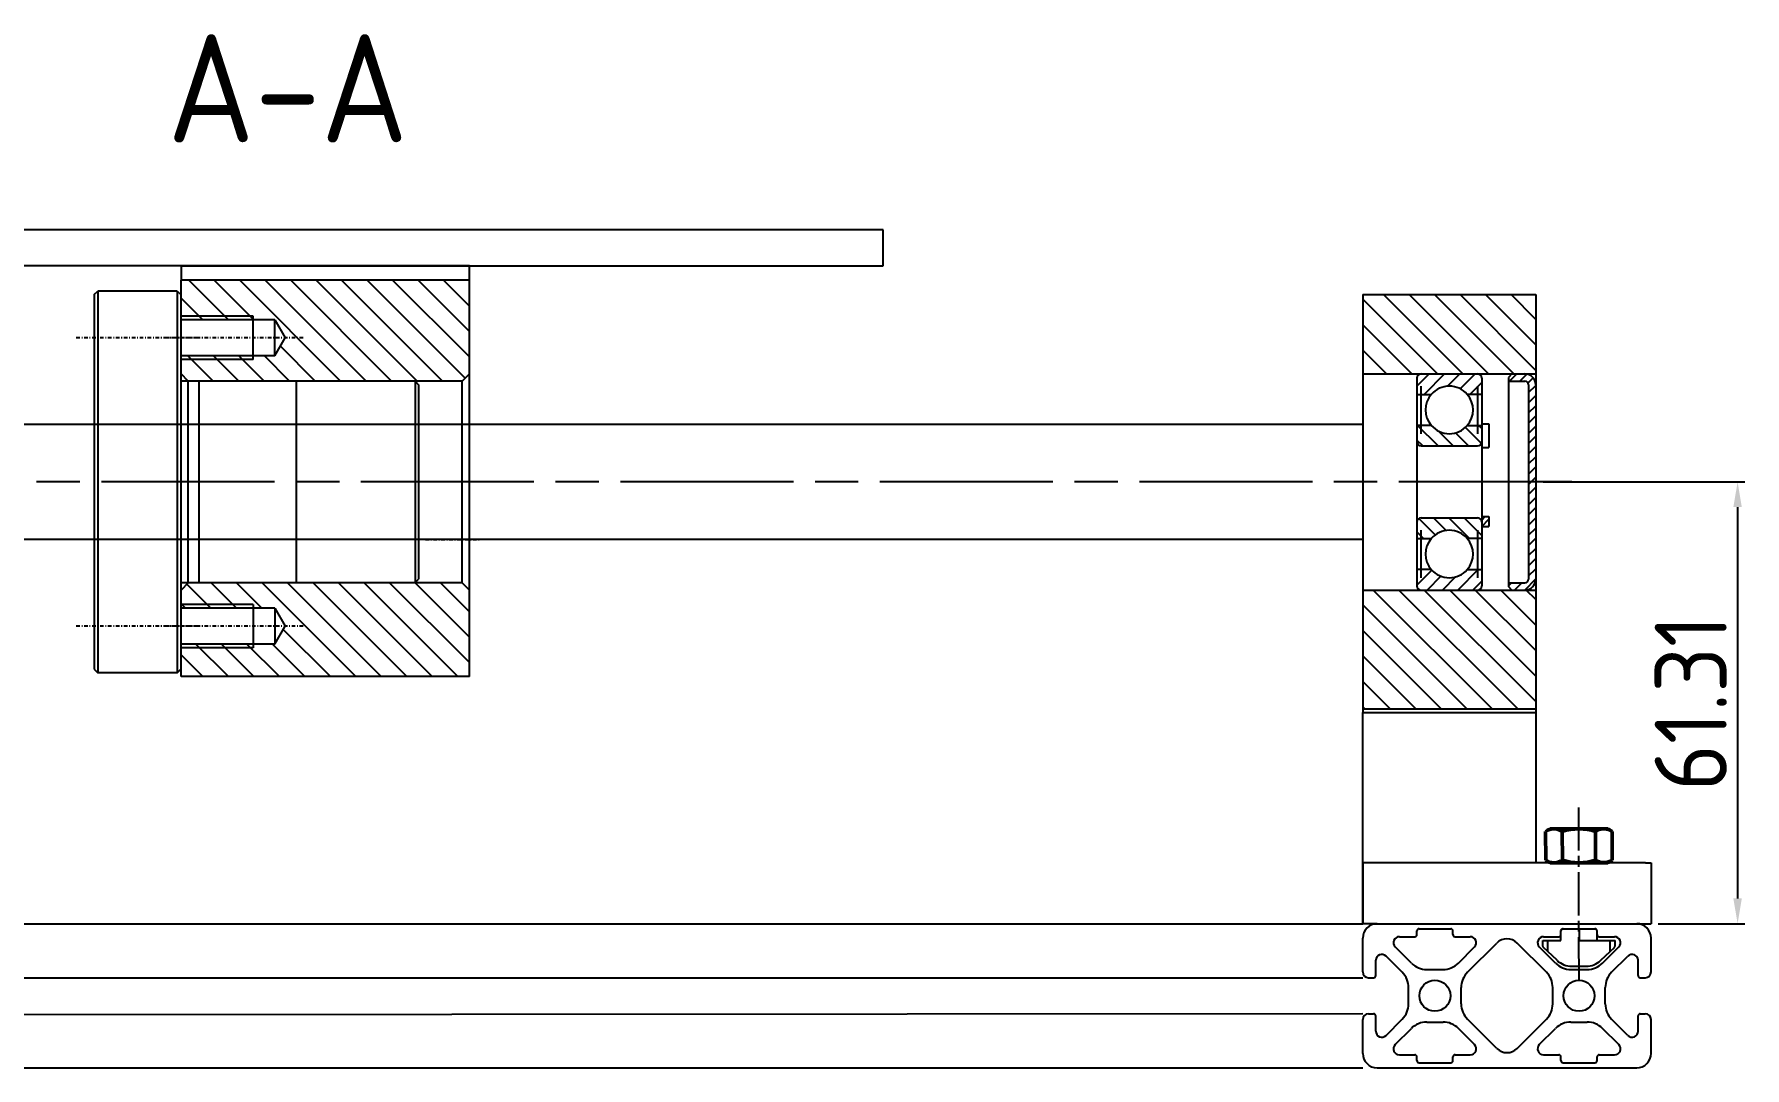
# Model space of a CAD drawing. Header units: millimetres. Extents: x 825 to 4294, y 1031 to 3282.
# Drawn here: x 2114.4 to 2351.7, y 1632.8 to 1776.2 of the extents above; entities that cross this region are included whole.
import ezdxf

# ---------------------------------------------------------------- set-up
doc = ezdxf.new("R2010")
doc.units = ezdxf.units.MM
for name, pattern in [('ACAD_ISO08W100', [36, 24, -3, 6, -3]), ('AM_ISO08W050', [18, 12, -1.5, 3, -1.5]), ('AM_ISO08W050x2', [9, 6, -0.75, 1.5, -0.75]), ('AUSGEZOGEN', [0]), ('PHL_THICK', [0]), ('STRICHPUNKT', [1, 0.5, -0.25, 0, -0.25])]:
    doc.linetypes.add(name, pattern=pattern)
for name, color, linetype, lineweight in [('AM_0N', 7, 'Continuous', 50), ('AM_5', 3, 'Continuous', 25), ('AM_7N', 4, 'AM_ISO08W050', 25), ('linie4fun', 6, 'Continuous', 25)]:
    doc.layers.add(name, color=color, linetype=linetype, lineweight=lineweight)
for name, color, linetype in [('L2STAR', 2, 'AUSGEZOGEN'), ('L5STAR', 7, 'AUSGEZOGEN'), ('M2STAR', 2, 'STRICHPUNKT'), ('osie', 221, 'ACAD_ISO08W100'), ('PROJECTION', 7, 'Continuous'), ('S2STAR', 2, 'AUSGEZOGEN'), ('wozek', 110, 'Continuous'), ('wymiar', 90, 'Continuous')]:
    doc.layers.add(name, color=color, linetype=linetype)
doc.styles.get("Standard").update_dxf_attribs({"font": 'geniso.shx'})
doc.dimstyles.new('AM_ISO$0', dxfattribs={"dimtxt": 3.5, "dimasz": 3.5, "dimexe": 1, "dimexo": 1, "dimgap": 1.5, "dimtad": 1, "dimdsep": 46, "dimtxsty": 'Standard', "dimcen": 0, "dimclrd": 256, "dimclre": 256, "dimclrt": 2, "dimadec": 0, "dimazin": 2, "dimtp": 0.1, "dimtm": 0.1, "dimtfac": 0.71, "dimtdec": 3, "dimtmove": 0, "dimatfit": 3, "dimfxl": 1, "dimlwd": -1, "dimlwe": -1, "dimarcsym": 1})

# ---------------------------------------------------------------- blocks, each defined once
blk = doc.blocks.new('*D82')
at = {"layer": 'AM_5', "linetype": 'ByBlock', "transparency": 16777216}
for p, q in [((2323.72, 1714.1), (2351.72, 1714.1)), ((2350.72, 1710.6), (2350.72, 1656.29)), ((2339.72, 1652.79), (2351.72, 1652.79))]:
    blk.add_line(p, q, dxfattribs=at)
at = {"layer": 'AM_5', "transparency": 16777216}
for points in [[(2350.13, 1710.6), (2351.3, 1710.6), (2350.72, 1714.1)], [(2350.13, 1656.29), (2351.3, 1656.29), (2350.72, 1652.79)]]:
    blk.add_solid(points, dxfattribs=at)
at = {"layer": 'DEFPOINTS', "color": 0, "transparency": 16777216}
for p in [(2322.72, 1714.1), (2338.72, 1652.79), (2350.72, 1652.79)]:
    blk.add_point(p, dxfattribs=at)
at = {"layer": 'AM_5', "color": 2, "transparency": 16777216, "insert": (2344.22, 1683.44), "char_height": 10, "attachment_point": 5, "rotation": 90}
blk.add_mtext('61.31', dxfattribs=at)

msp = doc.modelspace()

# ---------------------------------------------------------------- linework, layer by layer
at = {"layer": 'AM_0N'}
for p, q in [((2324.08675, 1665.58836), (2324.70634, 1665.94701)), ((2324.09125, 1661.60427), (2324.08675, 1665.58836)), ((2324.70634, 1665.94701), (2332.70634, 1665.95606)), ((2326.40125, 1661.60688), (2326.39674, 1665.59097)), ((2331.02124, 1661.61211), (2331.01674, 1665.59619)), ((2333.32674, 1665.5988), (2332.70634, 1665.95606)), ((2333.33124, 1661.61472), (2333.32674, 1665.5988)), ((2324.09125, 1661.60427), (2324.71165, 1661.24702)), ((2333.33124, 1661.61472), (2332.71165, 1661.25606)), ((2324.71165, 1661.24702), (2332.71165, 1661.25606))]:
    msp.add_line(p, q, dxfattribs=at)
for centre, radius, start, end in [((2325.24365, 1663.90525), 2.04236, 55.6262891, 115.6262891), ((2328.71497, 1658.31902), 7.63252, 72.4477897, 107.6817274), ((2332.17364, 1663.91309), 2.04236, 64.5032279, 124.5032279), ((2325.24434, 1663.28998), 2.04236, 244.5032279, 304.5032279), ((2328.70302, 1668.88406), 7.63252, 252.4477897, 287.6817274), ((2332.17434, 1663.29782), 2.04236, 235.6262891, 295.6262891)]:
    msp.add_arc(centre, radius, start, end, dxfattribs=at)
at = {"layer": 'AM_7N', "linetype": 'AM_ISO08W050x2'}
msp.add_line((2328.71504, 1644.93516), (2328.70295, 1668.95153), dxfattribs=at)
at = {"layer": 'L2STAR'}
for p, q in [((2144.76152, 1737.09677), (2134.76152, 1737.09677)), ((2144.76152, 1731.09677), (2134.76152, 1731.09677)), ((2137.21594, 1728.09677), (2137.21594, 1700.09677)), ((2150.71594, 1728.09677), (2150.71594, 1700.09677)), ((2144.76152, 1697.09677), (2134.76152, 1697.09677)), ((2144.76152, 1691.09677), (2134.76152, 1691.09677))]:
    msp.add_line(p, q, dxfattribs=at)
at = {"layer": 'L5STAR'}
for p, q in [((2174.76152, 1742.09677), (2134.76152, 1742.09677)), ((2134.76152, 1687.09677), (2134.76152, 1742.09677)), ((2174.76152, 1687.09677), (2174.76152, 1742.09677)), ((2122.71594, 1740.09677), (2123.21594, 1740.59677)), ((2122.71594, 1740.09677), (2122.71594, 1688.09677)), ((2134.21594, 1740.59677), (2123.21594, 1740.59677)), ((2123.21594, 1740.59677), (2123.21594, 1687.59677)), ((2134.21594, 1740.59677), (2134.21594, 1687.59677)), ((2134.21594, 1740.59677), (2134.71594, 1740.09677)), ((2134.71594, 1740.09677), (2134.71594, 1688.09677)), ((2298.71594, 1740.09677), (2298.71594, 1682.09677)), ((2298.71594, 1740.09677), (2322.71594, 1740.09677)), ((2322.71594, 1740.09677), (2322.71594, 1682.09677)), ((2147.76152, 1736.59677), (2134.76152, 1736.59677)), ((2144.76152, 1731.09677), (2144.76152, 1737.09677)), ((2147.76152, 1736.59677), (2149.2049, 1734.09677)), ((2147.76152, 1731.59677), (2147.76152, 1736.59677)), ((2147.76152, 1731.59677), (2149.2049, 1734.09677)), ((2147.76152, 1731.59677), (2134.76152, 1731.59677)), ((2167.21594, 1728.09677), (2134.71594, 1728.09677)), ((2135.76152, 1728.09677), (2134.76152, 1729.09677)), ((2173.76152, 1728.09677), (2135.76152, 1728.09677)), ((2135.76152, 1700.09677), (2135.76152, 1728.09677)), ((2167.21594, 1728.09677), (2167.21594, 1700.09677)), ((2167.21594, 1728.09677), (2167.71594, 1727.59677)), ((2173.76152, 1728.09677), (2174.76152, 1729.09677)), ((2173.76152, 1700.09677), (2173.76152, 1728.09677)), ((2298.71594, 1729.09677), (2322.71594, 1729.09677)), ((2306.21594, 1728.49677), (2306.21594, 1726.24964)), ((2315.21594, 1728.49677), (2315.21594, 1699.69677)), ((2319.41594, 1729.09677), (2318.91594, 1728.59677)), ((2318.91594, 1728.59677), (2318.91594, 1699.59677)), ((2318.91594, 1728.09677), (2321.21594, 1728.09677)), ((2167.71594, 1727.59677), (2167.71594, 1700.59677)), ((2306.21594, 1726.24964), (2306.21594, 1721.9439)), ((2306.21594, 1726.24964), (2308.21491, 1726.24964)), ((2306.81594, 1720.79677), (2306.81594, 1727.39677)), ((2315.21594, 1726.24964), (2313.21697, 1726.24964)), ((2314.61594, 1727.39677), (2314.61594, 1720.79677)), ((2321.71594, 1727.59677), (2321.71594, 1700.59677)), ((2308.21491, 1721.9439), (2306.21594, 1721.9439)), ((2306.21594, 1721.9439), (2306.21594, 1719.69677)), ((2313.21697, 1721.9439), (2315.21594, 1721.9439)), ((2315.21594, 1722.16197), (2316.21594, 1722.16197)), ((2316.21594, 1722.16197), (2316.21594, 1718.89677)), ((2306.21594, 1719.69677), (2306.21594, 1708.49677)), ((2306.81594, 1719.09677), (2314.61594, 1719.09677)), ((2315.21594, 1718.89677), (2316.21594, 1718.89677)), ((2306.81594, 1709.09677), (2314.61594, 1709.09677)), ((2315.21594, 1709.29677), (2316.21594, 1709.29677)), ((2316.21594, 1709.29677), (2316.21594, 1707.89677)), ((2306.21594, 1708.49677), (2306.21594, 1706.24964)), ((2306.81594, 1700.79677), (2306.81594, 1707.39677)), ((2314.61594, 1707.39677), (2314.61594, 1700.79677)), ((2315.21594, 1707.89677), (2316.21594, 1707.89677)), ((2306.21594, 1706.24964), (2308.21491, 1706.24964)), ((2306.21594, 1706.24964), (2306.21594, 1701.9439)), ((2315.21594, 1706.24964), (2313.21697, 1706.24964)), ((2308.21491, 1701.9439), (2306.21594, 1701.9439)), ((2306.21594, 1701.9439), (2306.21594, 1699.69677)), ((2313.21697, 1701.9439), (2315.21594, 1701.9439)), ((2167.21594, 1700.09677), (2134.71594, 1700.09677)), ((2135.76152, 1700.09677), (2134.76152, 1699.09677)), ((2173.76152, 1700.09677), (2135.76152, 1700.09677)), ((2167.21594, 1700.09677), (2167.71594, 1700.59677)), ((2173.76152, 1700.09677), (2174.76152, 1699.09677)), ((2318.91594, 1700.09677), (2321.21594, 1700.09677)), ((2319.41594, 1699.09677), (2318.91594, 1699.59677)), ((2144.76152, 1697.09677), (2144.76152, 1691.09677)), ((2298.71594, 1699.09677), (2322.71594, 1699.09677)), ((2147.76152, 1696.59677), (2134.76152, 1696.59677)), ((2147.76152, 1696.59677), (2147.76152, 1691.59677)), ((2147.76152, 1696.59677), (2149.2049, 1694.09677)), ((2147.76152, 1691.59677), (2149.2049, 1694.09677)), ((2147.76152, 1691.59677), (2134.76152, 1691.59677)), ((2122.71594, 1688.09677), (2123.21594, 1687.59677)), ((2134.21594, 1687.59677), (2123.21594, 1687.59677)), ((2134.21594, 1687.59677), (2134.71594, 1688.09677)), ((2174.76152, 1687.09677), (2134.76152, 1687.09677)), ((2298.71594, 1682.59677), (2322.71594, 1682.59677)), ((2298.71594, 1682.09677), (2322.71594, 1682.09677))]:
    msp.add_line(p, q, dxfattribs=at)
at = {"layer": 'L5STAR', "color": 2}
msp.add_line((2306.24407, 1701.9439), (2306.21594, 1701.91576), dxfattribs=at)
at = {"layer": 'L5STAR'}
for centre, radius, start, end in [((2306.81594, 1728.49677), 0.6, 90, 180), ((2314.61594, 1728.49677), 0.6, 0, 90), ((2321.21594, 1727.59677), 1.5, 0, 90), ((2321.21594, 1727.59677), 0.5, 0, 90), ((2310.71594, 1724.09677), 3.3, 139.2783329, 220.7216671), ((2310.71594, 1724.09677), 3.3, 40.7216671, 139.2783329), ((2310.71594, 1724.09677), 3.3, 319.2783329, 40.7216671), ((2310.71594, 1724.09677), 3.3, 220.7216671, 319.2783329), ((2306.81594, 1719.69677), 0.6, 180, 270), ((2314.61594, 1719.69677), 0.6, 270, 0), ((2306.81594, 1708.49677), 0.6, 90, 180), ((2314.61594, 1708.49677), 0.6, 0, 90), ((2310.71594, 1704.09677), 3.3, 40.7216671, 139.2783329), ((2310.71594, 1704.09677), 3.3, 139.2783329, 220.7216671), ((2310.71594, 1704.09677), 3.3, 319.2783329, 40.7216671), ((2310.71594, 1704.09677), 3.3, 220.7216671, 319.2783329), ((2306.81594, 1699.69677), 0.6, 180, 270), ((2314.61594, 1699.69677), 0.6, 270, 0), ((2321.21594, 1700.59677), 1.5, 270, 0), ((2321.21594, 1700.59677), 0.5, 270, 0)]:
    msp.add_arc(centre, radius, start, end, dxfattribs=at)
at = {"layer": 'linie4fun'}
for p, q in [((2002.71594, 1722.09677), (2298.71594, 1722.09677)), ((2298.71594, 1722.09677), (2298.71594, 1706.09677)), ((2298.71594, 1706.09677), (2002.71594, 1706.09677)), ((2298.71594, 1652.78516), (2298.71594, 1682.09677)), ((2322.71594, 1682.09677), (2322.71594, 1661.25154)), ((2298.8542, 1661.25154), (2298.71594, 1661.25154)), ((2298.71594, 1661.25154), (2298.71594, 1652.78516)), ((2337.93995, 1661.25154), (2298.8542, 1661.25154)), ((2337.93995, 1661.25154), (2338.71594, 1661.25154)), ((2338.71594, 1661.25154), (2338.71594, 1652.78516)), ((2004.80169, 1652.75154), (2298.71594, 1652.78516)), ((2298.8542, 1652.78516), (2298.71594, 1652.78516)), ((2300.21594, 1652.78516), (2298.8542, 1652.78516)), ((2300.21594, 1652.78516), (2337.21594, 1652.78516)), ((2337.21594, 1652.78516), (2338.71594, 1652.78516)), ((2004.80169, 1645.28516), (2298.71594, 1645.28516)), ((2298.71594, 1640.28516), (2004.56738, 1640.05085)), ((2004.87053, 1632.78516), (2298.71594, 1632.78516))]:
    msp.add_line(p, q, dxfattribs=at)
at = {"layer": 'linie4fun', "linetype": 'PHL_THICK'}
for p, q in [((2300.71594, 1652.78516), (2336.71594, 1652.78516)), ((2306.51594, 1652.08516), (2310.91594, 1652.08516)), ((2326.51594, 1652.08516), (2330.91594, 1652.08516)), ((2298.71594, 1646.08516), (2298.71594, 1650.78516)), ((2305.46005, 1647.31384), (2303.20975, 1649.56415)), ((2303.79835, 1650.98516), (2305.91594, 1650.98516)), ((2306.21594, 1651.28516), (2306.21594, 1651.78516)), ((2311.21594, 1651.28516), (2311.21594, 1651.78516)), ((2311.51594, 1650.98516), (2313.63353, 1650.98516)), ((2311.97183, 1647.31384), (2314.22213, 1649.56415)), ((2313.24462, 1646.04105), (2317.30172, 1650.09816)), ((2324.18726, 1646.04105), (2320.13015, 1650.09816)), ((2325.46005, 1647.31384), (2323.20975, 1649.56415)), ((2323.79835, 1650.98516), (2325.91594, 1650.98516)), ((2326.21594, 1651.28516), (2326.21594, 1651.78516)), ((2331.21594, 1651.28516), (2331.21594, 1651.78516)), ((2331.51594, 1650.98516), (2333.63353, 1650.98516)), ((2331.97182, 1647.31384), (2334.22213, 1649.56415)), ((2338.71594, 1646.08516), (2338.71594, 1650.78516)), ((2300.51594, 1645.58516), (2300.51594, 1647.70275)), ((2304.18726, 1646.04105), (2301.93695, 1648.29135)), ((2333.24462, 1646.04105), (2335.49492, 1648.29135)), ((2336.91594, 1645.58516), (2336.91594, 1647.70275)), ((2299.51594, 1645.28516), (2300.21594, 1645.28516)), ((2307.58137, 1646.43516), (2309.8505, 1646.43516)), ((2327.58137, 1646.43516), (2329.8505, 1646.43516)), ((2337.21594, 1645.28516), (2337.91594, 1645.28516)), ((2305.06594, 1641.6506), (2305.06594, 1643.91973)), ((2312.36594, 1641.6506), (2312.36594, 1643.91973)), ((2325.06594, 1641.6506), (2325.06594, 1643.91973)), ((2332.36594, 1641.6506), (2332.36594, 1643.91973)), ((2299.51594, 1640.28516), (2300.21594, 1640.28516)), ((2337.21594, 1640.28516), (2337.91594, 1640.28516)), ((2298.71594, 1634.78516), (2298.71594, 1639.48516)), ((2300.51594, 1637.86757), (2300.51594, 1639.98516)), ((2301.93695, 1637.27897), (2304.18726, 1639.52927)), ((2303.20975, 1636.00618), (2305.46005, 1638.25648)), ((2307.58137, 1639.13516), (2309.8505, 1639.13516)), ((2314.22213, 1636.00618), (2311.97183, 1638.25648)), ((2317.30172, 1635.47217), (2313.24462, 1639.52928)), ((2320.13015, 1635.47217), (2324.18726, 1639.52928)), ((2323.20975, 1636.00618), (2325.46005, 1638.25648)), ((2327.58137, 1639.13516), (2329.8505, 1639.13516)), ((2334.22213, 1636.00618), (2331.97182, 1638.25648)), ((2335.49492, 1637.27897), (2333.24462, 1639.52927)), ((2336.91594, 1637.86757), (2336.91594, 1639.98516)), ((2338.71594, 1634.78516), (2338.71594, 1639.48516)), ((2303.79835, 1634.58516), (2305.91594, 1634.58516)), ((2306.21594, 1633.78516), (2306.21594, 1634.28516)), ((2306.51594, 1633.48516), (2310.91594, 1633.48516)), ((2311.21594, 1633.78516), (2311.21594, 1634.28516)), ((2311.51594, 1634.58516), (2313.63353, 1634.58516)), ((2323.79835, 1634.58516), (2325.91594, 1634.58516)), ((2326.21594, 1633.78516), (2326.21594, 1634.28516)), ((2326.51594, 1633.48516), (2330.91594, 1633.48516)), ((2331.21594, 1633.78516), (2331.21594, 1634.28516)), ((2331.51594, 1634.58516), (2333.63353, 1634.58516)), ((2300.71594, 1632.78516), (2336.71594, 1632.78516))]:
    msp.add_line(p, q, dxfattribs=at)
for centre in [(2308.71594, 1642.78516), (2328.71594, 1642.78516)]:
    msp.add_circle(centre, 2.15, dxfattribs=at)
for centre, radius, start, end in [((2300.71594, 1650.78516), 2, 90, 180), ((2306.51594, 1651.78516), 0.3, 89.9999636, 180), ((2310.91594, 1651.78516), 0.3, 0, 90.0000307), ((2326.51594, 1651.78516), 0.3, 89.9999636, 180), ((2330.91594, 1651.78516), 0.3, 0, 90.0000307), ((2336.71594, 1650.78516), 2, 0, 90), ((2303.79835, 1650.15275), 0.83241, 89.9999893, 225.0000013), ((2305.91594, 1651.28516), 0.3, 269.9999636, 0), ((2311.51594, 1651.28516), 0.3, 180, 270.0000422), ((2313.63353, 1650.15275), 0.83241, 315.0000002, 90.0000087), ((2318.71594, 1648.68394), 2, 44.9999971, 135.0000044), ((2323.79835, 1650.15275), 0.83241, 89.9999893, 225.0000013), ((2325.91594, 1651.28516), 0.3, 269.9999636, 0), ((2331.51594, 1651.28516), 0.3, 180, 270.0000422), ((2333.63353, 1650.15275), 0.83241, 315.0000002, 90.0000087), ((2301.34835, 1647.70275), 0.83241, 44.999975, 180), ((2307.58137, 1649.43516), 3, 225.0000033, 269.9999973), ((2309.8505, 1649.43516), 3, 270.0000033, 315.0000036), ((2327.58137, 1649.43516), 3, 224.9999968, 269.9999973), ((2329.8505, 1649.43516), 3, 270.0000033, 314.9999972), ((2336.08353, 1647.70275), 0.83241, 0, 135.0000245), ((2299.51594, 1646.08516), 0.8, 180, 269.9999454), ((2300.21594, 1645.58516), 0.3, 270, 0), ((2302.06594, 1643.91973), 3, 0, 45.0000033), ((2315.36594, 1643.91973), 3, 135.0000005, 180), ((2322.06594, 1643.91973), 3, 0, 45.0000005), ((2335.36594, 1643.91973), 3, 134.9999965, 180), ((2337.21594, 1645.58516), 0.3, 180, 270), ((2337.91594, 1646.08516), 0.8, 270.0000546, 0), ((2299.51594, 1639.48516), 0.8, 90.0000546, 180), ((2300.21594, 1639.98516), 0.3, 0, 90), ((2302.06594, 1641.6506), 3, 314.9999965, 0), ((2315.36594, 1641.6506), 3, 180, 224.999999), ((2322.06594, 1641.6506), 3, 315, 0), ((2335.36594, 1641.6506), 3, 180, 225.0000033), ((2337.21594, 1639.98516), 0.3, 90, 180), ((2337.91594, 1639.48516), 0.8, 0, 89.9999454), ((2301.34835, 1637.86757), 0.83241, 180, 315.0000245), ((2307.58137, 1636.13516), 3, 90.0000033, 134.9999972), ((2309.8505, 1636.13516), 3, 44.9999968, 89.9999973), ((2327.58137, 1636.13516), 3, 90.0000033, 135.0000036), ((2329.8505, 1636.13516), 3, 45.0000033, 89.9999973), ((2336.08353, 1637.86757), 0.83241, 224.999975, 0), ((2303.79835, 1635.41757), 0.83241, 135.0000002, 270.0000087), ((2313.63353, 1635.41757), 0.83241, 269.9999893, 45.0000013), ((2318.71594, 1636.88638), 2, 224.9999998, 314.9999987), ((2323.79835, 1635.41757), 0.83241, 135.0000002, 270.0000087), ((2333.63353, 1635.41757), 0.83241, 269.9999893, 45.0000013), ((2300.71594, 1634.78516), 2, 180, 270), ((2305.91594, 1634.28516), 0.3, 0, 90.0000422), ((2306.51594, 1633.78516), 0.3, 180, 270.0000307), ((2310.91594, 1633.78516), 0.3, 269.9999636, 0), ((2311.51594, 1634.28516), 0.3, 89.9999636, 180), ((2325.91594, 1634.28516), 0.3, 0, 90.0000422), ((2326.51594, 1633.78516), 0.3, 180, 270.0000307), ((2330.91594, 1633.78516), 0.3, 269.9999636, 0), ((2331.51594, 1634.28516), 0.3, 89.9999636, 180), ((2336.71594, 1634.78516), 2, 270, 0)]:
    msp.add_arc(centre, radius, start, end, dxfattribs=at)
at = {"layer": 'M2STAR'}
for p, q in [((2137.21594, 1734.09677), (2120.21594, 1734.09677)), ((2151.7049, 1734.09677), (2132.26152, 1734.09677)), ((2168.66317, 1722.09677), (2176.16317, 1722.09677)), ((2168.66317, 1706.09677), (2176.16317, 1706.09677)), ((2137.21594, 1694.09677), (2120.21594, 1694.09677)), ((2151.7049, 1694.09677), (2132.26152, 1694.09677))]:
    msp.add_line(p, q, dxfattribs=at)
at = {"layer": 'osie'}
msp.add_line((2327.71594, 1714.09677), (1953.85502, 1714.09677), dxfattribs=at)
at = {"layer": 'PROJECTION', "color": 7, "linetype": 'PHL_THICK'}
for p, q in [((2326.46165, 1652.07571), (2330.96165, 1652.07571)), ((2328.76165, 1650.47571), (2328.76165, 1652.07571)), ((2331.01279, 1652.07054), (2330.96165, 1652.07571)), ((2331.05903, 1652.05614), (2331.01279, 1652.07054)), ((2331.09995, 1652.03397), (2331.05903, 1652.05614)), ((2331.13465, 1652.00619), (2331.09995, 1652.03397)), ((2331.16298, 1651.9739), (2331.13465, 1652.00619)), ((2331.18462, 1651.93853), (2331.16298, 1651.9739)), ((2331.19979, 1651.90127), (2331.18462, 1651.93853)), ((2331.20872, 1651.86328), (2331.19979, 1651.90127)), ((2331.21165, 1651.82571), (2331.20872, 1651.86328)), ((2323.71165, 1650.47571), (2324.38152, 1650.47571)), ((2323.71165, 1649.68276), (2323.71165, 1650.47571)), ((2323.71366, 1649.65113), (2323.71165, 1649.68276)), ((2323.72009, 1649.61855), (2323.71366, 1649.65113)), ((2323.73105, 1649.58621), (2323.72009, 1649.61855)), ((2323.7466, 1649.55527), (2323.73105, 1649.58621)), ((2323.76623, 1649.52685), (2323.7466, 1649.55527)), ((2323.78913, 1649.50183), (2323.76623, 1649.52685)), ((2324.38152, 1648.93695), (2323.78913, 1649.50183)), ((2324.38152, 1650.47571), (2326.21165, 1650.47571)), ((2324.38152, 1648.93695), (2324.38152, 1650.47571)), ((2326.21165, 1650.47571), (2326.21165, 1651.82571)), ((2328.76165, 1650.47571), (2333.71165, 1650.47571)), ((2331.21165, 1650.47571), (2331.21165, 1651.82571)), ((2333.04178, 1648.93695), (2333.04178, 1650.47571)), ((2333.04178, 1648.93695), (2333.63417, 1649.50183)), ((2333.63414, 1649.50182), (2333.65841, 1649.52854)), ((2333.65841, 1649.52854), (2333.67795, 1649.55758)), ((2333.67795, 1649.55758), (2333.69312, 1649.58831)), ((2333.69312, 1649.58831), (2333.70342, 1649.61975)), ((2333.70342, 1649.61975), (2333.70962, 1649.65148)), ((2333.70962, 1649.65148), (2333.71165, 1649.68276)), ((2333.71165, 1649.68276), (2333.71165, 1650.47571)), ((2325.67394, 1647.70457), (2324.38152, 1648.93695)), ((2331.74936, 1647.70457), (2333.04178, 1648.93695)), ((2327.74424, 1646.87571), (2329.67906, 1646.87571))]:
    msp.add_line(p, q, dxfattribs=at)
for centre, radius, start, end in [((2326.46165, 1651.82571), 0.25, 90, 180), ((2327.74424, 1649.87571), 3, 226.3620774, 269.9999998), ((2329.67906, 1649.87571), 3, 270.0000002, 313.6379226)]:
    msp.add_arc(centre, radius, start, end, dxfattribs=at)
at = {"layer": 'S2STAR'}
for p, q in [((2141.32368, 1736.59677), (2135.82368, 1742.09677)), ((2144.85921, 1736.59677), (2139.35921, 1742.09677)), ((2156.89475, 1728.09677), (2142.89475, 1742.09677)), ((2160.43028, 1728.09677), (2146.43028, 1742.09677)), ((2163.96581, 1728.09677), (2149.96581, 1742.09677)), ((2167.50135, 1728.09677), (2153.50135, 1742.09677)), ((2171.03688, 1728.09677), (2157.03688, 1742.09677)), ((2174.16697, 1728.50221), (2160.57242, 1742.09677)), ((2174.76152, 1731.4432), (2164.10795, 1742.09677)), ((2174.76152, 1734.97873), (2167.64348, 1742.09677)), ((2174.76152, 1738.51426), (2171.17902, 1742.09677)), ((2174.76152, 1742.0498), (2174.71455, 1742.09677)), ((2312.60306, 1729.09677), (2301.60306, 1740.09677)), ((2316.13859, 1729.09677), (2305.13859, 1740.09677)), ((2319.67412, 1729.09677), (2308.67412, 1740.09677)), ((2322.71594, 1729.59049), (2312.20966, 1740.09677)), ((2322.71594, 1733.12602), (2315.74519, 1740.09677)), ((2322.71594, 1736.66155), (2319.28072, 1740.09677)), ((2137.78814, 1736.59677), (2134.76152, 1739.62339)), ((2309.06752, 1729.09677), (2298.71594, 1739.44835)), ((2305.53199, 1729.09677), (2298.71594, 1735.91282)), ((2153.35921, 1728.09677), (2148.52933, 1732.92665)), ((2139.21708, 1728.09677), (2135.71708, 1731.59677)), ((2142.75261, 1728.09677), (2139.25261, 1731.59677)), ((2146.28814, 1728.09677), (2142.78814, 1731.59677)), ((2149.82368, 1728.09677), (2146.32368, 1731.59677)), ((2301.99645, 1729.09677), (2298.71594, 1732.37728)), ((2307.9411, 1729.09677), (2306.21594, 1727.37161)), ((2310.06242, 1729.09677), (2307.21529, 1726.24964)), ((2312.18374, 1729.09677), (2310.47484, 1727.38787)), ((2314.30506, 1729.09677), (2312.23467, 1727.02638)), ((2315.21594, 1727.88632), (2313.57925, 1726.24964)), ((2319.06762, 1728.09677), (2320.06762, 1729.09677)), ((2320.48184, 1728.09677), (2321.46159, 1729.07652)), ((2321.64789, 1727.8486), (2322.36282, 1728.56354)), ((2321.71594, 1726.50244), (2322.71594, 1727.50244)), ((2321.71594, 1725.08823), (2322.71594, 1726.08823)), ((2321.71594, 1723.67401), (2322.71594, 1724.67401)), ((2321.71594, 1722.2598), (2322.71594, 1723.2598)), ((2309.1543, 1719.09677), (2306.30717, 1721.9439)), ((2311.27562, 1719.09677), (2309.21396, 1721.15843)), ((2313.39694, 1719.09677), (2311.58136, 1720.91235)), ((2315.16351, 1719.45152), (2312.94837, 1721.66666)), ((2315.21594, 1721.52041), (2314.79245, 1721.9439)), ((2321.71594, 1720.84559), (2322.71594, 1721.84559)), ((2307.03298, 1719.09677), (2306.21594, 1719.91381)), ((2321.71594, 1719.43137), (2322.71594, 1720.43137)), ((2321.71594, 1718.01716), (2322.71594, 1719.01716)), ((2321.71594, 1716.60294), (2322.71594, 1717.60294)), ((2321.71594, 1715.18873), (2322.71594, 1716.18873)), ((2321.71594, 1713.76055), (2322.71594, 1714.76055)), ((2321.71594, 1712.3603), (2322.71594, 1713.3603)), ((2321.71594, 1710.94609), (2322.71594, 1711.94609)), ((2308.76497, 1706.75818), (2306.51016, 1709.01298)), ((2310.27712, 1707.36734), (2308.5477, 1709.09677)), ((2313.51615, 1706.24964), (2310.66902, 1709.09677)), ((2315.21594, 1706.67117), (2312.79034, 1709.09677)), ((2315.21594, 1708.81459), (2315.69811, 1709.29677)), ((2315.21594, 1707.93071), (2316.21594, 1708.93071)), ((2321.71594, 1709.53188), (2322.71594, 1710.53188)), ((2321.71594, 1708.11766), (2322.71594, 1709.11766)), ((2307.15219, 1706.24964), (2306.21594, 1707.18589)), ((2316.06588, 1707.89677), (2316.21594, 1708.04682)), ((2321.71594, 1706.70345), (2322.71594, 1707.70345)), ((2321.71594, 1705.28924), (2322.71594, 1706.28924)), ((2321.71594, 1703.87502), (2322.71594, 1704.87502)), ((2308.28583, 1701.86433), (2306.21594, 1699.79444)), ((2314.72935, 1701.9439), (2311.88222, 1699.09677)), ((2321.71594, 1702.46081), (2322.71594, 1703.46081)), ((2321.71594, 1701.0466), (2322.71594, 1702.0466)), ((2138.89727, 1696.59677), (2135.5794, 1699.91464)), ((2142.43281, 1696.59677), (2138.93281, 1700.09677)), ((2145.96834, 1696.59677), (2142.46834, 1700.09677)), ((2159.00387, 1687.09677), (2146.00387, 1700.09677)), ((2162.53941, 1687.09677), (2149.53941, 1700.09677)), ((2166.07494, 1687.09677), (2153.07494, 1700.09677)), ((2169.61048, 1687.09677), (2156.61048, 1700.09677)), ((2173.14601, 1687.09677), (2160.14601, 1700.09677)), ((2174.76152, 1689.01679), (2163.68154, 1700.09677)), ((2174.76152, 1692.55232), (2167.21708, 1700.09677)), ((2174.76152, 1696.08786), (2170.75261, 1700.09677)), ((2309.55184, 1701.00903), (2307.63958, 1699.09677)), ((2311.57462, 1700.91048), (2309.7609, 1699.09677)), ((2315.21594, 1700.30916), (2314.00354, 1699.09677)), ((2318.91594, 1699.66081), (2319.3519, 1700.09677)), ((2319.76611, 1699.09677), (2320.76611, 1700.09677)), ((2321.18032, 1699.09677), (2322.71594, 1700.63238)), ((2135.36174, 1696.59677), (2134.76152, 1697.19698)), ((2313.14111, 1682.59677), (2298.71594, 1697.02194)), ((2316.67665, 1682.59677), (2300.17665, 1699.09677)), ((2320.21218, 1682.59677), (2303.71218, 1699.09677)), ((2322.71594, 1683.62855), (2307.24772, 1699.09677)), ((2322.71594, 1687.16408), (2310.78325, 1699.09677)), ((2322.71594, 1690.69961), (2314.31878, 1699.09677)), ((2322.71594, 1694.23515), (2317.85432, 1699.09677)), ((2322.71594, 1697.77068), (2321.38985, 1699.09677)), ((2155.46834, 1687.09677), (2148.9353, 1693.62981)), ((2309.60558, 1682.59677), (2298.71594, 1693.48641)), ((2137.79067, 1687.09677), (2134.76152, 1690.12592)), ((2141.3262, 1687.09677), (2136.8262, 1691.59677)), ((2144.86174, 1687.09677), (2140.36174, 1691.59677)), ((2148.39727, 1687.09677), (2143.89727, 1691.59677)), ((2151.93281, 1687.09677), (2147.43281, 1691.59677)), ((2306.07005, 1682.59677), (2298.71594, 1689.95088)), ((2302.53451, 1682.59677), (2298.71594, 1686.41534)), ((2298.99898, 1682.59677), (2298.71594, 1682.87981))]:
    msp.add_line(p, q, dxfattribs=at)
at = {"layer": 'wozek'}
for p, q in [((2232.18787, 1749.09677), (2067.18787, 1749.09677)), ((2232.18787, 1744.09677), (2232.18787, 1749.09677)), ((2134.76152, 1744.09677), (2084.76152, 1744.09677)), ((2174.76152, 1744.09677), (2134.76152, 1744.09677)), ((2134.76152, 1744.09677), (2134.76152, 1742.09677)), ((2134.76152, 1744.09677), (2174.76152, 1744.09677)), ((2174.76152, 1742.09677), (2174.76152, 1744.09677)), ((2174.76152, 1744.09677), (2232.18787, 1744.09677)), ((2174.76152, 1744.09677), (2232.18787, 1744.09677))]:
    msp.add_line(p, q, dxfattribs=at)

# ---------------------------------------------------------------- texts
at = {"layer": 'wymiar', "insert": (2132.84636, 1776.24588), "char_height": 15, "attachment_point": 1}
msp.add_mtext_dynamic_manual_height_columns('A-A', width=158.4505661, gutter_width=12.5, heights=[0], dxfattribs=at)

# ---------------------------------------------------------------- dimensions: what is measured, and where the dimension line sits
at = {"layer": 'AM_5'}
dim = msp.add_linear_dim(base=(2350.71594, 1652.78516), p1=(2322.71594, 1714.09677), p2=(2338.71594, 1652.78516), angle=90, dimstyle='AM_ISO$0', override={"dimtxt": 10, "dimpost": ''}, dxfattribs=at)
dim.commit()
dim.dimension.update_dxf_attribs({"geometry": '*D82', "text_midpoint": (2344.21594, 1683.44096)})

doc.saveas('drawing.dxf')
